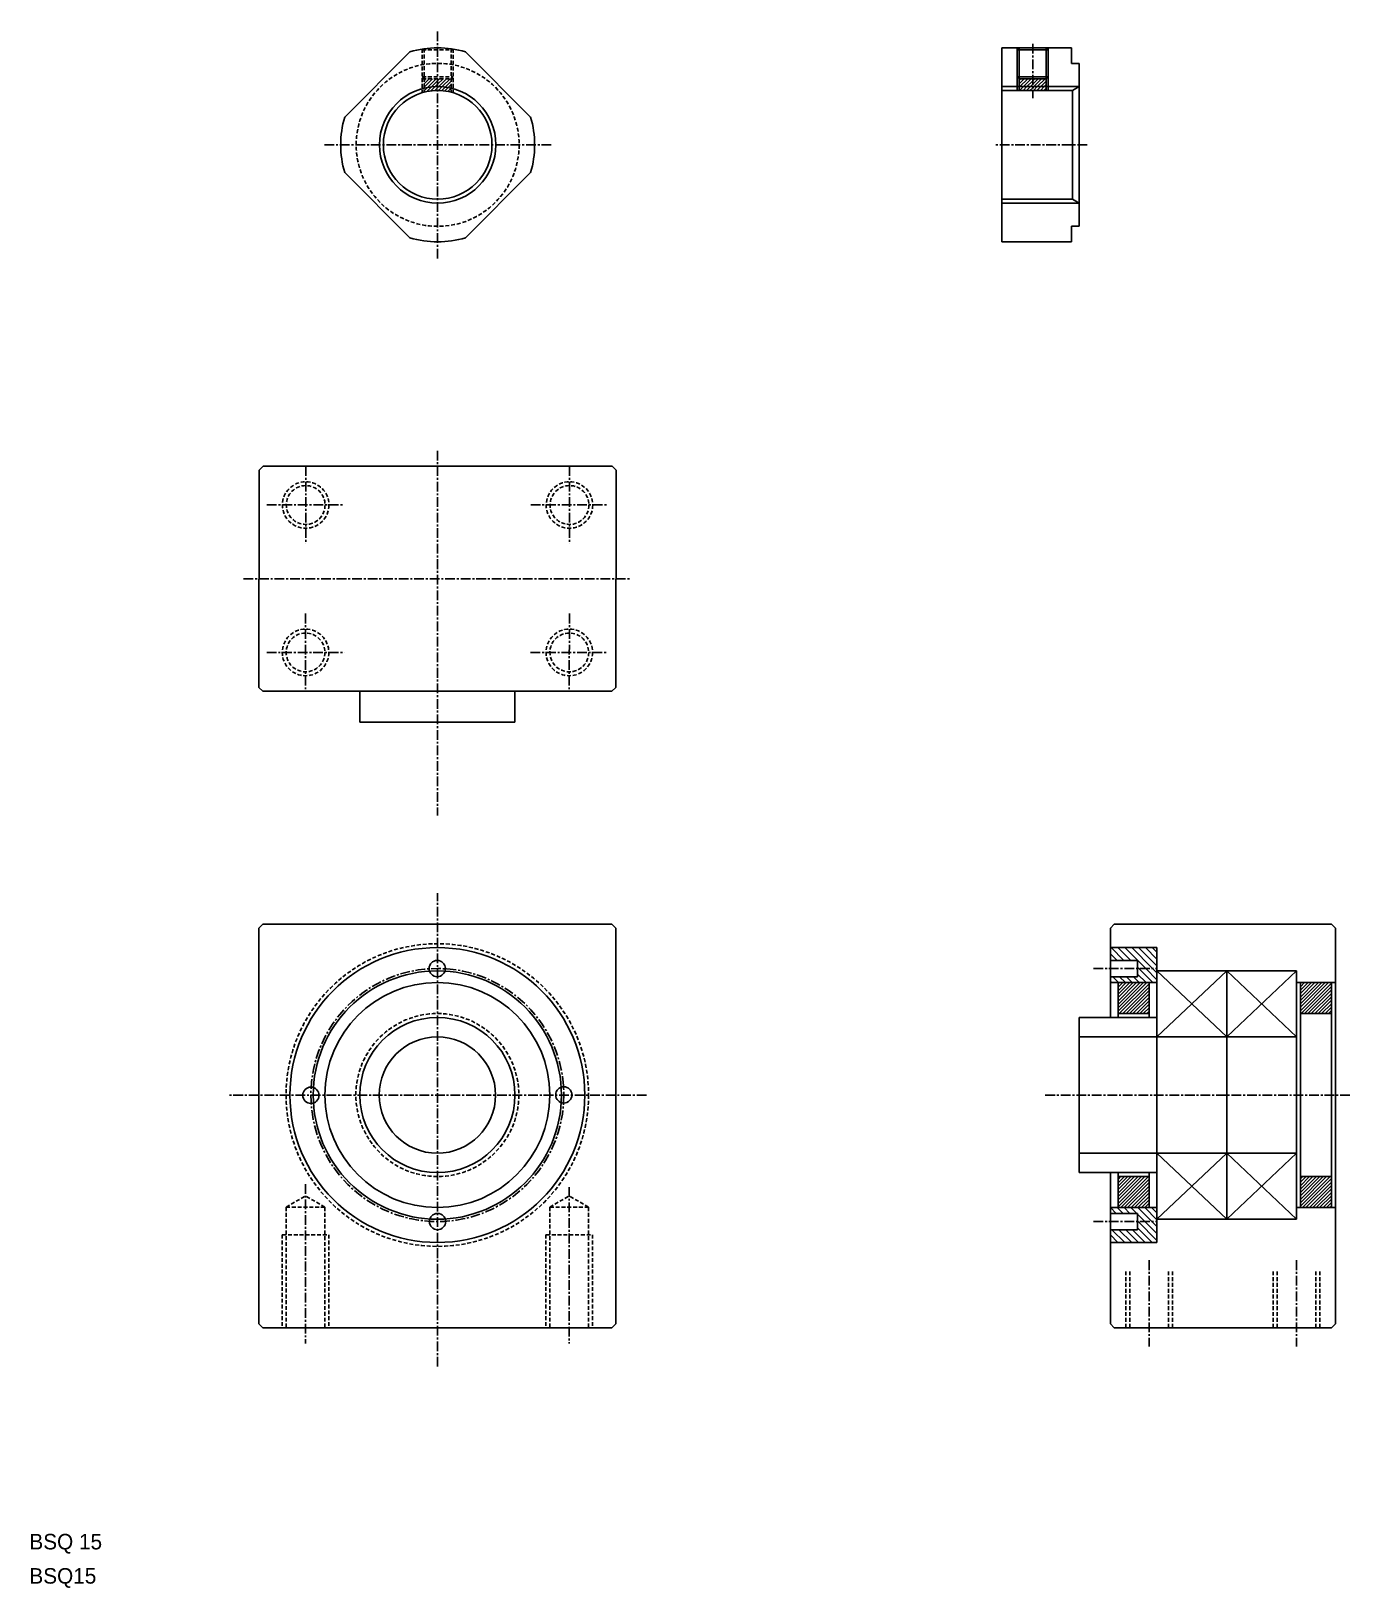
# Model space of a CAD drawing. Extents: x -2 to 168, y 55 to 256.
import ezdxf

# ---------------------------------------------------------------- set-up
doc = ezdxf.new("R2010")
doc.units = 0
doc.linetypes.add('CENTER', pattern=[2, 1.25, -0.25, 0.25, -0.25])
doc.linetypes.add('DASHED', pattern=[0.75, 0.5, -0.25])
doc.layers.get('0').update_dxf_attribs({"linetype": 'CONTINUOUS'})
doc.layers.add('CENTER', color=1, linetype='CENTER')

# ---------------------------------------------------------------- blocks, each defined once
blk = doc.blocks.new('*X27')
at = {"color": 0, "linetype": 'CONTINUOUS'}
for p, q in [((161.43, 129.28), (165.06, 132.92)), ((161.43, 129.73), (164.62, 132.92)), ((161.43, 130.17), (164.18, 132.92)), ((161.43, 130.61), (163.74, 132.92)), ((161.43, 131.05), (163.3, 132.92)), ((161.43, 131.49), (162.85, 132.92)), ((161.43, 131.94), (162.41, 132.92)), ((161.43, 132.38), (161.97, 132.92)), ((161.43, 132.82), (161.53, 132.92)), ((161.51, 128.92), (165.43, 132.84)), ((161.95, 128.92), (165.43, 132.4)), ((162.39, 128.92), (165.43, 131.96)), ((162.83, 128.92), (165.43, 131.52)), ((163.27, 128.92), (165.43, 131.07)), ((163.72, 128.92), (165.43, 130.63)), ((164.16, 128.92), (165.43, 130.19)), ((164.6, 128.92), (165.43, 129.75)), ((165.04, 128.92), (165.43, 129.31)), ((161.43, 104.09), (165.25, 107.92)), ((161.43, 104.54), (164.81, 107.92)), ((161.43, 104.98), (164.37, 107.92)), ((161.43, 105.42), (163.93, 107.92)), ((161.43, 105.86), (163.49, 107.92)), ((161.43, 106.3), (163.04, 107.92)), ((161.43, 106.74), (162.6, 107.92)), ((161.43, 107.19), (162.16, 107.92)), ((161.43, 107.63), (161.72, 107.92)), ((161.7, 103.92), (165.43, 107.65)), ((162.14, 103.92), (165.43, 107.21)), ((162.58, 103.92), (165.43, 106.77)), ((163.02, 103.92), (165.43, 106.33)), ((163.46, 103.92), (165.43, 105.88)), ((163.91, 103.92), (165.43, 105.44)), ((164.35, 103.92), (165.43, 105)), ((164.79, 103.92), (165.43, 104.56)), ((165.23, 103.92), (165.43, 104.12))]:
    blk.add_line(p, q, dxfattribs=at)
blk = doc.blocks.new('*X28')
at = {"color": 0, "linetype": 'CONTINUOUS'}
for p, q in [((137.93, 129.21), (141.64, 132.92)), ((137.93, 129.65), (141.2, 132.92)), ((137.93, 130.09), (140.76, 132.92)), ((137.93, 130.53), (140.32, 132.92)), ((137.93, 130.97), (139.87, 132.92)), ((137.93, 131.42), (139.43, 132.92)), ((137.93, 131.86), (138.99, 132.92)), ((137.93, 132.3), (138.55, 132.92)), ((137.93, 132.74), (138.11, 132.92)), ((138.08, 128.92), (141.93, 132.76)), ((138.52, 128.92), (141.93, 132.32)), ((138.97, 128.92), (141.93, 131.88)), ((139.41, 128.92), (141.93, 131.44)), ((139.85, 128.92), (141.93, 131)), ((140.29, 128.92), (141.93, 130.56)), ((140.73, 128.92), (141.93, 130.11)), ((141.18, 128.92), (141.93, 129.67)), ((141.62, 128.92), (141.93, 129.23)), ((137.93, 104.02), (141.83, 107.92)), ((137.93, 104.46), (141.39, 107.92)), ((137.93, 104.9), (140.95, 107.92)), ((137.93, 105.34), (140.51, 107.92)), ((137.93, 105.78), (140.06, 107.92)), ((137.93, 106.23), (139.62, 107.92)), ((137.93, 106.67), (139.18, 107.92)), ((137.93, 107.11), (138.74, 107.92)), ((137.93, 107.55), (138.3, 107.92)), ((138.27, 103.92), (141.93, 107.57)), ((138.72, 103.92), (141.93, 107.13)), ((139.16, 103.92), (141.93, 106.69)), ((139.6, 103.92), (141.93, 106.25)), ((140.04, 103.92), (141.93, 105.81)), ((140.48, 103.92), (141.93, 105.36)), ((140.93, 103.92), (141.93, 104.92)), ((141.37, 103.92), (141.93, 104.48)), ((141.81, 103.92), (141.93, 104.04))]:
    blk.add_line(p, q, dxfattribs=at)
blk = doc.blocks.new('*X29')
at = {"color": 0, "linetype": 'CONTINUOUS'}
for p, q in [((137.8, 135.77), (136.93, 136.63)), ((138.68, 135.77), (137.03, 137.42)), ((139.56, 135.77), (137.91, 137.42)), ((141.5, 134.72), (138.8, 137.42)), ((142.38, 134.72), (139.68, 137.42)), ((142.93, 135.05), (140.57, 137.42)), ((142.93, 135.93), (141.45, 137.42)), ((142.93, 136.82), (142.33, 137.42)), ((140.61, 134.72), (140.43, 134.9)), ((142.41, 132.92), (140.61, 134.72)), ((142.93, 133.28), (141.5, 134.72)), ((142.93, 134.17), (142.38, 134.72)), ((137.11, 132.92), (136.93, 133.09)), ((138, 132.92), (137.25, 133.67)), ((138.88, 132.92), (138.13, 133.67)), ((139.76, 132.92), (139.01, 133.67)), ((140.65, 132.92), (139.9, 133.67)), ((141.53, 132.92), (140.43, 134.01)), ((137.69, 103.17), (136.94, 103.92)), ((138.58, 103.17), (137.83, 103.92)), ((139.46, 103.17), (138.71, 103.92)), ((140.34, 103.17), (139.59, 103.92)), ((141.39, 102.12), (140.43, 103.08)), ((142.28, 102.12), (140.48, 103.92)), ((142.93, 102.35), (141.36, 103.92)), ((142.93, 103.23), (142.25, 103.92)), ((137.91, 99.42), (136.93, 100.39)), ((138.79, 99.42), (137.14, 101.07)), ((139.68, 99.42), (138.03, 101.07)), ((140.56, 99.42), (138.91, 101.07)), ((141.44, 99.42), (139.79, 101.07)), ((140.51, 102.12), (140.43, 102.19)), ((142.33, 99.42), (140.43, 101.31)), ((142.93, 99.69), (140.51, 102.12)), ((142.93, 100.58), (141.39, 102.12)), ((142.93, 101.46), (142.28, 102.12)), ((137.02, 99.42), (136.93, 99.51))]:
    blk.add_line(p, q, dxfattribs=at)

msp = doc.modelspace()

# ---------------------------------------------------------------- linework, layer by layer
for p, q in [((46.65, 252.84), (38.25, 244.44)), ((62.21, 244.44), (53.81, 252.84)), ((122.93, 253.36), (122.93, 228.36)), ((131.93, 253.36), (122.93, 253.36)), ((124.93, 253.36), (124.93, 247.86)), ((124.93, 253.11), (125.18, 253.36)), ((128.93, 253.11), (128.68, 253.36)), ((128.93, 253.36), (128.93, 247.86)), ((131.93, 253.36), (131.93, 251.36)), ((132.93, 251.36), (131.93, 251.36)), ((132.93, 251.36), (132.93, 230.36)), ((125.18, 249.36), (124.93, 249.61)), ((125.18, 249.36), (128.68, 249.36)), ((128.68, 249.36), (128.93, 249.61)), ((132.07, 247.86), (122.93, 247.86)), ((132.07, 247.86), (132.93, 248.36)), ((132.07, 247.86), (132.07, 233.86)), ((38.25, 237.28), (46.65, 228.89)), ((53.81, 228.89), (62.21, 237.28)), ((58.01, 233.08), (58.01, 233.08)), ((132.07, 233.86), (122.93, 233.86)), ((132.07, 233.86), (132.93, 233.36)), ((55.91, 230.99), (55.91, 230.99)), ((131.93, 230.36), (131.93, 228.36)), ((131.93, 230.36), (132.93, 230.36)), ((122.93, 228.36), (131.93, 228.36))]:
    msp.add_line(p, q)
at = {"color": 3, "linetype": 'DASHED'}
for p, q in [((48.23, 253.2), (48.23, 247.57)), ((48.23, 253.11), (52.23, 253.11)), ((48.48, 253.24), (48.48, 247.64)), ((51.98, 253.24), (51.98, 247.64)), ((52.23, 253.2), (52.23, 247.57)), ((48.23, 249.61), (52.23, 249.61)), ((48.48, 249.36), (48.23, 249.61)), ((48.23, 249.36), (52.23, 249.36)), ((51.98, 249.36), (52.23, 249.61)), ((30.69, 103.97), (33.19, 105.42)), ((35.69, 103.97), (33.19, 105.42)), ((64.69, 103.97), (67.19, 105.42)), ((69.69, 103.97), (67.19, 105.42)), ((30.69, 103.97), (30.69, 88.42)), ((30.69, 103.97), (35.69, 103.97)), ((35.69, 103.97), (35.69, 88.42)), ((64.69, 103.97), (64.69, 88.42)), ((64.69, 103.97), (69.69, 103.97)), ((69.69, 103.97), (69.69, 88.42)), ((30.19, 100.42), (36.19, 100.42)), ((30.19, 100.42), (30.19, 88.42)), ((36.19, 100.42), (36.19, 88.42)), ((64.19, 100.42), (70.19, 100.42)), ((64.19, 100.42), (64.19, 88.42)), ((70.19, 100.42), (70.19, 88.42)), ((138.93, 95.7), (138.93, 88.42)), ((139.43, 95.7), (139.43, 88.42)), ((144.43, 95.7), (144.43, 88.42)), ((144.93, 95.7), (144.93, 88.42)), ((157.93, 95.7), (157.93, 88.42)), ((158.43, 95.7), (158.43, 88.42)), ((163.43, 95.7), (163.43, 88.42)), ((163.93, 95.7), (163.93, 88.42))]:
    msp.add_line(p, q, dxfattribs=at)
at = {"color": 3}
for p, q in [((124.93, 253.11), (128.93, 253.11)), ((125.18, 253.36), (125.18, 247.86)), ((128.68, 253.36), (128.68, 247.86)), ((48.48, 248.72), (49.13, 249.36)), ((48.48, 249.16), (48.68, 249.36)), ((48.58, 248.36), (49.58, 249.36)), ((49.03, 248.36), (50.03, 249.36)), ((49.47, 248.36), (50.23, 249.12)), ((50.23, 248.67), (50.92, 249.36)), ((50.23, 249.12), (50.47, 249.36)), ((50.37, 248.36), (51.37, 249.36)), ((50.82, 248.36), (51.82, 249.36)), ((51.27, 248.36), (51.98, 249.07)), ((124.93, 249.61), (128.93, 249.61)), ((125.18, 248.72), (125.83, 249.36)), ((125.18, 249.16), (125.38, 249.36)), ((125.28, 248.36), (126.28, 249.36)), ((125.73, 248.36), (126.73, 249.36)), ((126.18, 248.36), (126.93, 249.12)), ((126.93, 248.67), (127.63, 249.36)), ((126.93, 249.12), (127.18, 249.36)), ((126.93, 249.34), (126.95, 249.36)), ((127.07, 248.36), (128.07, 249.36)), ((127.52, 248.36), (128.52, 249.36)), ((127.97, 248.36), (128.68, 249.07)), ((48.48, 247.82), (49.03, 248.36)), ((48.83, 247.72), (49.47, 248.36)), ((49.37, 247.81), (49.92, 248.36)), ((49.86, 247.85), (50.23, 248.22)), ((49.92, 248.36), (50.23, 248.67)), ((50.23, 248.22), (50.37, 248.36)), ((50.32, 247.86), (50.82, 248.36)), ((50.75, 247.84), (51.27, 248.36)), ((51.16, 247.8), (51.72, 248.36)), ((51.54, 247.74), (51.98, 248.17)), ((51.72, 248.36), (51.98, 248.62)), ((132.93, 248.36), (122.93, 248.36)), ((125.18, 248.27), (125.28, 248.36)), ((125.23, 247.86), (125.73, 248.36)), ((125.68, 247.86), (126.18, 248.36)), ((126.13, 247.86), (126.63, 248.36)), ((126.57, 247.86), (126.93, 248.22)), ((126.63, 248.36), (126.93, 248.67)), ((126.93, 248.22), (127.07, 248.36)), ((127.02, 247.86), (127.52, 248.36)), ((127.47, 247.86), (127.97, 248.36)), ((127.92, 247.86), (128.42, 248.36)), ((128.37, 247.86), (128.68, 248.17)), ((128.42, 248.36), (128.68, 248.62)), ((132.93, 233.36), (122.93, 233.36))]:
    msp.add_line(p, q, dxfattribs=at)
at = {"color": 7, "linetype": 'CONTINUOUS'}
for p, q in [((27.23, 198.95), (27.2, 170.95)), ((27.73, 199.45), (27.23, 198.95)), ((27.73, 199.45), (72.73, 199.45)), ((72.73, 199.45), (73.23, 198.95)), ((73.23, 198.95), (73.2, 170.95)), ((27.2, 170.95), (27.69, 170.45)), ((72.69, 170.45), (73.2, 170.95)), ((27.69, 170.45), (72.69, 170.45)), ((40.19, 170.45), (40.19, 166.45)), ((60.19, 170.45), (60.19, 166.45)), ((40.19, 166.45), (60.19, 166.45)), ((27.69, 140.42), (27.19, 139.92)), ((27.19, 88.92), (27.19, 139.92)), ((72.69, 140.42), (27.69, 140.42)), ((72.69, 140.42), (73.19, 139.92)), ((73.19, 88.92), (73.19, 139.92)), ((137.43, 140.42), (136.93, 139.92)), ((136.93, 139.92), (136.93, 128.42)), ((137.43, 140.42), (165.43, 140.42)), ((165.43, 140.42), (165.93, 139.92)), ((165.93, 139.92), (165.93, 88.92)), ((136.93, 137.42), (142.93, 137.42)), ((142.93, 137.42), (142.93, 125.92)), ((136.93, 135.77), (140.43, 135.77)), ((140.43, 135.77), (140.43, 133.67)), ((142.93, 134.42), (160.93, 134.42)), ((143.93, 134.42), (160.93, 134.42)), ((151.93, 134.42), (151.93, 110.92)), ((160.93, 134.42), (160.93, 102.42)), ((160.93, 134.42), (160.93, 125.92)), ((160.93, 134.42), (160.93, 102.42)), ((136.93, 133.67), (140.43, 133.67)), ((136.93, 132.92), (142.93, 132.92)), ((137.93, 132.92), (137.93, 130.12)), ((137.93, 132.92), (137.93, 128.42)), ((141.93, 132.92), (141.93, 128.42)), ((160.93, 132.92), (165.93, 132.92)), ((161.43, 132.92), (161.43, 103.92)), ((165.43, 132.92), (165.43, 130.12)), ((165.43, 132.92), (165.43, 103.92)), ((165.93, 132.92), (165.93, 103.92)), ((165.93, 132.92), (165.93, 130.12)), ((132.93, 128.42), (142.93, 128.42)), ((132.93, 128.42), (132.93, 108.42)), ((137.93, 128.92), (141.93, 128.92)), ((161.43, 128.92), (165.43, 128.92)), ((132.93, 125.92), (142.93, 125.92)), ((142.93, 125.92), (142.93, 110.92)), ((142.93, 125.92), (160.93, 125.92)), ((132.93, 110.92), (142.93, 110.92)), ((142.93, 110.92), (160.93, 110.92)), ((142.93, 99.42), (142.93, 110.92)), ((151.93, 102.42), (151.93, 110.92)), ((160.93, 102.42), (160.93, 110.92)), ((132.93, 108.42), (142.93, 108.42)), ((136.93, 108.42), (136.93, 88.92)), ((137.93, 108.42), (137.93, 103.92)), ((141.93, 108.42), (141.93, 103.92)), ((137.93, 107.92), (141.93, 107.92)), ((137.93, 103.92), (137.93, 106.72)), ((161.43, 107.92), (165.43, 107.92)), ((165.43, 103.92), (165.43, 106.72)), ((165.93, 103.92), (165.93, 106.72)), ((136.93, 103.92), (142.93, 103.92)), ((136.93, 103.17), (140.43, 103.17)), ((140.43, 101.07), (140.43, 103.17)), ((142.93, 102.42), (160.93, 102.42)), ((143.93, 102.42), (160.93, 102.42)), ((160.93, 103.92), (165.93, 103.92)), ((136.93, 101.07), (140.43, 101.07)), ((136.93, 99.42), (142.93, 99.42)), ((27.69, 88.42), (27.19, 88.92)), ((72.69, 88.42), (27.69, 88.42)), ((72.69, 88.42), (73.19, 88.92)), ((136.93, 88.92), (137.43, 88.42)), ((137.43, 88.42), (165.43, 88.42)), ((165.93, 88.92), (165.43, 88.42))]:
    msp.add_line(p, q, dxfattribs=at)
at = {"color": 3, "linetype": 'CONTINUOUS'}
for p, q in [((136.93, 137.42), (141.93, 137.42)), ((151.93, 125.92), (142.93, 134.42)), ((151.93, 134.42), (142.93, 125.92)), ((160.93, 125.92), (151.93, 134.42)), ((160.93, 134.42), (151.93, 125.92)), ((151.93, 102.42), (142.93, 110.92)), ((151.93, 110.92), (142.93, 102.42)), ((160.93, 102.42), (151.93, 110.92)), ((160.93, 110.92), (151.93, 102.42)), ((136.93, 99.42), (141.93, 99.42))]:
    msp.add_line(p, q, dxfattribs=at)
at = {"color": 3, "linetype": 'DASHED'}
for centre, radius in [((50.23, 240.86), 10.5), ((33.22, 194.45), 3), ((33.22, 194.45), 2.5), ((67.22, 194.45), 3), ((67.22, 194.45), 2.5), ((33.2, 175.45), 3), ((33.2, 175.45), 2.5), ((67.2, 175.45), 3), ((67.2, 175.45), 2.5), ((50.19, 118.42), 19.5), ((50.19, 118.42), 10.5)]:
    msp.add_circle(centre, radius, dxfattribs=at)
at = {"color": 3}
msp.add_circle((50.23, 240.86), 7.5, dxfattribs=at)
msp.add_circle((50.23, 240.86), 7)
at = {"color": 7, "linetype": 'CONTINUOUS'}
for centre, radius in [((50.19, 118.42), 19), ((50.17, 134.72), 1.05), ((50.19, 118.42), 14.5), ((50.19, 118.42), 10), ((50.19, 118.42), 7.5), ((33.89, 118.39), 1.05), ((66.49, 118.44), 1.05), ((50.21, 102.12), 1.05)]:
    msp.add_circle(centre, radius, dxfattribs=at)
at = {"color": 3, "linetype": 'CONTINUOUS'}
msp.add_circle((50.19, 118.42), 16, dxfattribs=at)
for start, end in [(73.3576, 106.6424), (163.3576, 196.6424), (343.3576, 16.6424), (253.3576, 286.6424)]:
    msp.add_arc((50.23, 240.86), 12.5, start, end)
at = {"layer": 'CENTER', "color": 1, "linetype": 'CENTER'}
for p, q in [((50.23, 226.22), (50.23, 255.51)), ((126.93, 253.86), (126.93, 246.86)), ((64.88, 240.86), (35.58, 240.86)), ((133.93, 240.86), (121.93, 240.86)), ((50.21, 201.45), (50.21, 154.45)), ((33.23, 199.45), (33.22, 189.45)), ((67.23, 199.45), (67.22, 189.45)), ((28.22, 194.45), (38.22, 194.45)), ((62.22, 194.45), (72.22, 194.45)), ((25.21, 184.95), (75.21, 184.95)), ((33.21, 180.45), (33.19, 170.45)), ((67.21, 180.45), (67.19, 170.45)), ((28.2, 175.45), (38.2, 175.45)), ((62.2, 175.45), (72.2, 175.45)), ((50.19, 83.42), (50.19, 144.42)), ((134.75, 134.72), (142.93, 134.72)), ((77.14, 118.42), (23.3, 118.42)), ((128.55, 118.42), (167.93, 118.42)), ((33.19, 106.95), (33.19, 86.42)), ((67.19, 106.56), (67.19, 86.42)), ((134.75, 102.12), (142.93, 102.12)), ((141.93, 97.12), (141.93, 86.01)), ((160.93, 97.12), (160.93, 86.01))]:
    msp.add_line(p, q, dxfattribs=at)
msp.add_circle((50.19, 118.42), 16.3, dxfattribs=at)

# ---------------------------------------------------------------- block references
at = {"color": 3, "linetype": 'CONTINUOUS'}
for name in ['*X29', '*X28', '*X27']:
    msp.add_blockref(name, (0, 0), dxfattribs=at)

# ---------------------------------------------------------------- texts
at = {"color": 7, "linetype": 'CONTINUOUS'}
for s, p in [('BSQ 15', (-2.39, 59.87)), ('BSQ15', (-2.39, 55.46))]:
    msp.add_text(s, height=2, dxfattribs=at).set_placement(p)

doc.saveas('drawing.dxf')
